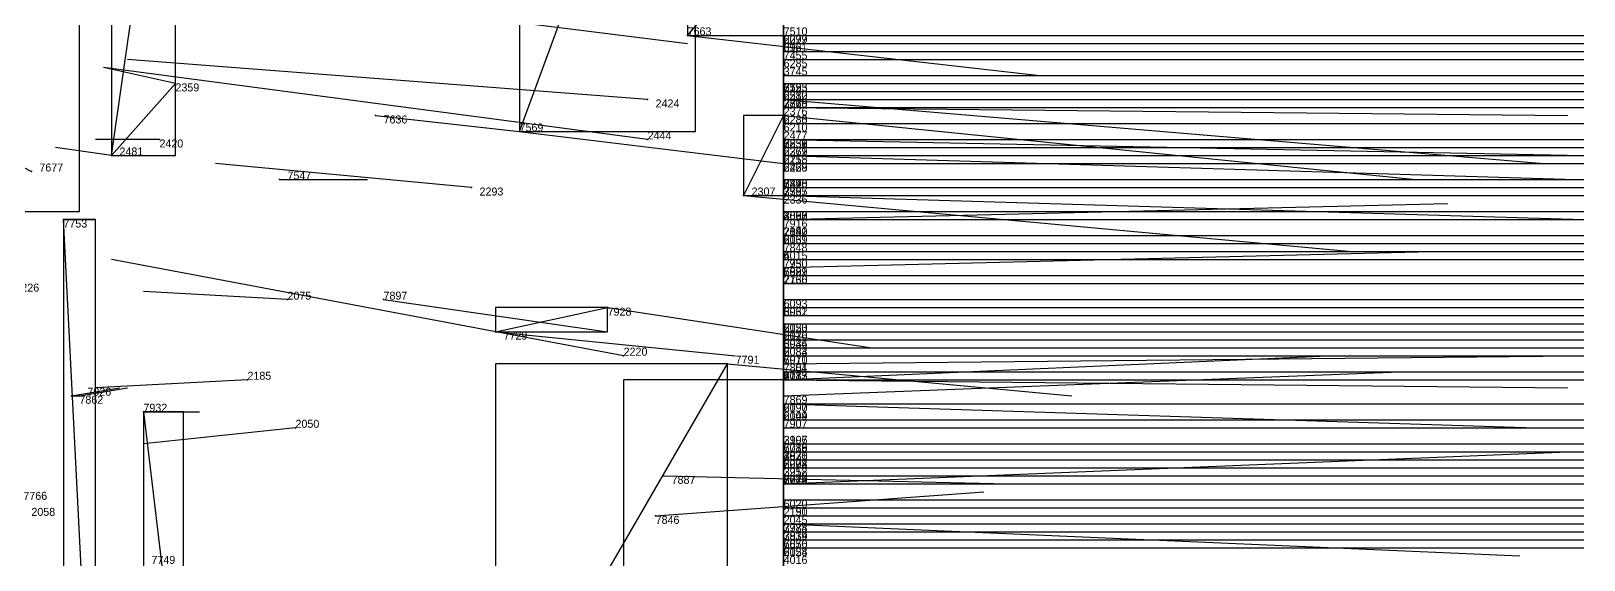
# Model space of a CAD drawing. Extents: x -0.07 to 1.1, y -0.07 to 1.1.
# Drawn here: x 0.906 to 1.1, y 0.7145 to 0.7805 of the extents above; entities that cross this region are included whole.
import ezdxf

# ---------------------------------------------------------------- set-up
doc = ezdxf.new("R2010")
doc.units = 0
for name, color, linetype in [('Clients', 3, 'CONTINUOUS'), ('Facilities', 3, 'CONTINUOUS'), ('Facilities_lines', 3, 'CONTINUOUS'), ('Min_max_boxes', 1, 'CONTINUOUS'), ('Normals', 1, 'CONTINUOUS'), ('Source_points', 5, 'CONTINUOUS'), ('Text', 3, 'CONTINUOUS')]:
    doc.layers.add(name, color=color, linetype=linetype)

msp = doc.modelspace()

# ---------------------------------------------------------------- linework, layer by layer
at = {"layer": 'Clients', "color": 5}
for p in [(1, 0.78, 0.521), (1, 0.779, 0.163), (1, 0.779, 0.55), (1, 0.778, 0.488), (1, 0.778, 0.788), (1, 0.777, 0.673), (1, 0.775, 0.341), (0.924, 0.774), (1, 0.774, 0.569), (1, 0.773, 0.346), (1, 0.773, 0.788), (1, 0.772, 0.126), (1, 0.772, 0.598), (1, 0.772, 0.486), (1, 0.771, 0.135), (1, 0.769, 0.715), (1, 0.769, 0.534), (1, 0.767, 0.212), (1, 0.767, 0.28), (1, 0.767, 0.665), (1, 0.766, 0.126), (1, 0.766, 0.622), (1, 0.765, 0.119), (1, 0.765, 0.713), (1, 0.765, 0.528), (0.906, 0.763, 1), (1, 0.764, 0.214), (1, 0.764, 0.558), (1, 0.762, 0.26), (1, 0.762, 0.79), (1, 0.761, 0.122), (1, 0.761, 0.305), (1, 0.761, 0.699), (0.995, 0.76), (1, 0.76, 0.875), (0.91, 0.757, 1), (1, 0.758, 0.363), (1, 0.757, 0.127), (1, 0.757, 0.198), (1, 0.757, 0.179), (1, 0.757, 0.341), (1, 0.755, 0.175), (1, 0.755, 0.202), (1, 0.755, 0.868), (1, 0.754, 0.682), (1, 0.753, 0.729), (1, 0.753, 0.763), (1, 0.752, 0.418), (1, 0.752, 0.801), (1, 0.75, 0.669), (1, 0.75, 0.665), (1, 0.75, 0.821), (1, 0.749, 0.223), (1, 0.749, 0.867), (0.978, 0.746, 1), (1, 0.747, 0.685), (1, 0.746, 0.359), (1, 0.745, 0.649), (1, 0.744, 0.131), (1, 0.744, 0.517), (1, 0.743, 0.078), (1, 0.743, 0.191), (1, 0.743, 0.617), (1, 0.742, 0.336), (1, 0.742, 0.677), (1, 0.741, 0.104), (1, 0.741, 0.565), (1, 0.74, 0.505), (1, 0.74, 0.773), (0.993, 0.739, 1), (1, 0.738, 0.401), (1, 0.738, 0.812), (1, 0.737, 0.63), (1, 0.737, 0.978), (0.912, 0.735, 1), (1, 0.734, 0.592), (1, 0.732, 0.075), (1, 0.732, 0.558), (1, 0.731, 0.875), (1, 0.729, 0.201), (1, 0.729, 0.688), (1, 0.729, 0.473), (1, 0.728, 0.875), (1, 0.728, 0.755), (1, 0.727, 0.491), (1, 0.727, 0.5), (1, 0.727, 0.82), (1, 0.726, 0.102), (1, 0.726, 0.108), (1, 0.726, 0.082), (1, 0.726, 0.42), (1, 0.726, 0.683), (1, 0.725, 0.192), (1, 0.725, 0.382), (1, 0.725, 0.555), (1, 0.724, 0.253), (1, 0.722, 0.529), (1, 0.721, 0.219), (1, 0.72, 0.12), (1, 0.719, 0.374), (1, 0.719, 0.871), (1, 0.718, 0.846), (1, 0.717, 0.288), (1, 0.717, 0.579), (1, 0.717, 0.761), (1, 0.716, 0.097), (1, 0.716, 0.516)]:
    msp.add_point(p, dxfattribs=at)
at = {"layer": 'Facilities', "color": 3}
for p in [(0.988, 0.78, 1), (0.983, 0.772), (1, 0.772, 0.035), (1, 0.771, 0.939), (0.949, 0.77, 1), (1, 0.77, 0.012), (0.922, 0.767), (0.967, 0.768, 1), (0.983, 0.767), (1, 0.767, 0.914), (0.916, 0.765), (1, 0.765, 0.051), (1, 0.764, 0.072), (0.937, 0.762, 1), (0.961, 0.761), (1, 0.76, 0.058), (1, 0.757, 0.979), (1, 0.755, 0.082), (1, 0.751, 0.973), (0.938, 0.747), (0.95, 0.747, 1), (0.964, 0.743, 1), (0.98, 0.74), (1, 0.739, 0.936), (0.933, 0.737), (1, 0.737, 0.048), (0.911, 0.735, 1), (1, 0.735, 0.976), (1, 0.734, 0.032), (0.92, 0.733, 1), (0.939, 0.731), (0.985, 0.725, 1), (1, 0.724, 0.94), (0.984, 0.72, 1), (1, 0.719, 0.035)]:
    msp.add_point(p, dxfattribs=at)
at = {"layer": 'Facilities_lines', "color": 3}
for p, q in [((1, 0.872, 0.393), (1, 0.758, 0.363)), ((1, 0.872, 0.393), (1, 0.752, 0.418)), ((1, 0.871, 0.673), (1, 0.75, 0.669)), ((1, 0.871, 0.673), (1, 0.75, 0.665)), ((1, 0.871, 0.673), (1, 0.742, 0.677)), ((1, 0.871, 0.673), (1, 0.745, 0.649)), ((1, 0.871, 0.673), (1, 0.726, 0.683)), ((1, 0.871, 0.673), (1, 0.729, 0.688)), ((1, 0.871, 0.673), (1, 0.747, 0.685)), ((1, 0.871, 0.673), (1, 0.754, 0.682)), ((1, 0.871, 0.673), (1, 0.765, 0.713)), ((1, 0.871, 0.673), (1, 0.769, 0.715)), ((1, 0.871, 0.673), (1, 0.767, 0.665)), ((1, 0.871, 0.673), (1, 0.761, 0.699)), ((1, 0.871, 0.673), (1, 0.777, 0.673)), ((1, 0.86, 0.535), (1, 0.716, 0.516)), ((1, 0.86, 0.535), (1, 0.727, 0.491)), ((1, 0.86, 0.535), (1, 0.729, 0.473)), ((1, 0.86, 0.535), (1, 0.727, 0.5)), ((1, 0.86, 0.535), (1, 0.772, 0.486)), ((1, 0.86, 0.535), (1, 0.778, 0.488)), ((1, 0.86, 0.535), (1, 0.732, 0.558)), ((1, 0.86, 0.535), (1, 0.722, 0.529)), ((1, 0.86, 0.535), (1, 0.744, 0.517)), ((1, 0.86, 0.535), (1, 0.74, 0.505)), ((1, 0.86, 0.535), (1, 0.725, 0.555)), ((1, 0.86, 0.535), (1, 0.741, 0.565)), ((1, 0.86, 0.535), (1, 0.78, 0.521)), ((1, 0.86, 0.535), (1, 0.774, 0.569)), ((1, 0.86, 0.535), (1, 0.779, 0.55)), ((1, 0.86, 0.535), (1, 0.769, 0.534)), ((1, 0.86, 0.535), (1, 0.764, 0.558)), ((1, 0.86, 0.535), (1, 0.765, 0.528)), ((1, 0.857, 0.303), (1, 0.775, 0.341)), ((1, 0.857, 0.303), (1, 0.773, 0.346)), ((1, 0.857, 0.303), (1, 0.761, 0.305)), ((1, 0.857, 0.303), (1, 0.767, 0.28)), ((1, 0.857, 0.303), (1, 0.762, 0.26)), ((1, 0.857, 0.303), (1, 0.717, 0.288)), ((1, 0.857, 0.303), (1, 0.742, 0.336)), ((1, 0.857, 0.303), (1, 0.757, 0.341)), ((1, 0.855, 0.207), (1, 0.721, 0.219)), ((1, 0.855, 0.207), (1, 0.757, 0.198)), ((1, 0.855, 0.207), (1, 0.757, 0.179)), ((1, 0.855, 0.207), (1, 0.729, 0.201)), ((1, 0.855, 0.207), (1, 0.743, 0.191)), ((1, 0.855, 0.207), (1, 0.755, 0.202)), ((1, 0.855, 0.207), (1, 0.749, 0.223)), ((1, 0.855, 0.207), (1, 0.779, 0.163)), ((1, 0.855, 0.207), (1, 0.764, 0.214)), ((1, 0.855, 0.207), (1, 0.767, 0.212)), ((1, 0.855, 0.207), (1, 0.724, 0.253)), ((1, 0.853, 0.788), (1, 0.753, 0.729)), ((1, 0.853, 0.788), (1, 0.762, 0.79)), ((1, 0.853, 0.788), (1, 0.778, 0.788)), ((1, 0.853, 0.788), (1, 0.773, 0.788)), ((1, 0.853, 0.788), (1, 0.753, 0.763)), ((1, 0.853, 0.788), (1, 0.74, 0.773)), ((1, 0.853, 0.788), (1, 0.752, 0.801)), ((1, 0.755, 0.082), (1, 0.834, 0.098)), ((1, 0.755, 0.082), (1, 0.833, 0.085)), ((0.967, 0.768, 1), (0.989, 0.828, 1)), ((0.916, 0.765), (0.924, 0.821)), ((1, 0.755, 0.082), (1, 0.801, 0.109)), ((1, 0.755, 0.082), (1, 0.8, 0.115)), ((0.988, 0.78, 1), (1, 0.794, 0.99)), ((1, 0.755, 0.082), (1, 0.793, 0.114)), ((1, 0.755, 0.082), (1, 0.793, 0.133)), ((1, 0.755, 0.082), (1, 0.79, 0.111)), ((0.858, 0.788, 1), (0.906, 0.763, 1)), ((1, 0.755, 0.082), (1, 0.786, 0.076)), ((1, 0.755, 0.082), (1, 0.782, 0.128)), ((0.916, 0.765), (0.924, 0.774)), ((1, 0.755, 0.082), (1, 0.772, 0.126)), ((1, 0.638, 0.602), (1, 0.772, 0.598)), ((1, 0.755, 0.082), (1, 0.771, 0.135)), ((1, 0.77, 0.012), (0.995, 0.76)), ((1, 0.755, 0.082), (1, 0.766, 0.126)), ((1, 0.638, 0.602), (1, 0.766, 0.622)), ((1, 0.755, 0.082), (1, 0.765, 0.119)), ((1, 0.755, 0.082), (1, 0.761, 0.122)), ((1, 0.76, 0.058), (1, 0.685, 0.063)), ((1, 0.714, 0.878), (1, 0.76, 0.875)), ((0.914, 0.678, 1), (0.91, 0.757, 1)), ((1, 0.755, 0.082), (1, 0.757, 0.127)), ((1, 0.757, 0.979), (1, 0.676, 0.985)), ((1, 0.755, 0.082), (1, 0.726, 0.108)), ((1, 0.755, 0.082), (1, 0.755, 0.175)), ((1, 0.755, 0.082), (1, 0.741, 0.104)), ((1, 0.755, 0.082), (1, 0.743, 0.078)), ((1, 0.755, 0.082), (1, 0.744, 0.131)), ((1, 0.755, 0.082), (1, 0.732, 0.075)), ((1, 0.755, 0.082), (1, 0.726, 0.082)), ((1, 0.714, 0.878), (1, 0.755, 0.868)), ((1, 0.714, 0.878), (1, 0.75, 0.821)), ((1, 0.714, 0.878), (1, 0.749, 0.867)), ((0.964, 0.743, 1), (0.978, 0.746, 1)), ((1, 0.618, 0.406), (1, 0.746, 0.359)), ((1, 0.638, 0.602), (1, 0.743, 0.617)), ((0.964, 0.689, 1), (0.993, 0.739, 1)), ((1, 0.618, 0.406), (1, 0.738, 0.401)), ((1, 0.714, 0.878), (1, 0.738, 0.812)), ((1, 0.638, 0.602), (1, 0.737, 0.63)), ((1, 0.599, 0.965), (1, 0.737, 0.978)), ((0.911, 0.735, 1), (0.912, 0.735, 1)), ((1, 0.638, 0.602), (1, 0.734, 0.592)), ((0.92, 0.733, 1), (0.925, 0.691, 1)), ((1, 0.714, 0.878), (1, 0.731, 0.875)), ((1, 0.714, 0.878), (1, 0.728, 0.875)), ((1, 0.714, 0.878), (1, 0.728, 0.755)), ((1, 0.714, 0.878), (1, 0.727, 0.82)), ((1, 0.687, 0.098), (1, 0.726, 0.102)), ((1, 0.618, 0.406), (1, 0.726, 0.42)), ((1, 0.687, 0.098), (1, 0.725, 0.192)), ((1, 0.618, 0.406), (1, 0.725, 0.382)), ((1, 0.687, 0.098), (1, 0.72, 0.12)), ((1, 0.618, 0.406), (1, 0.719, 0.374)), ((1, 0.714, 0.878), (1, 0.719, 0.871)), ((1, 0.714, 0.878), (1, 0.718, 0.846)), ((1, 0.638, 0.602), (1, 0.717, 0.579)), ((1, 0.714, 0.878), (1, 0.717, 0.761)), ((1, 0.687, 0.098), (1, 0.716, 0.097))]:
    msp.add_line(p, q, dxfattribs=at)
at = {"layer": 'Min_max_boxes', "color": 1}
for p, q in [((1, 0.716, 0.473), (1, 0.91, 0.473)), ((1, 0.91, 0.473), (1, 0.716, 0.473)), ((1, 0.716, 0.639), (1, 0.91, 0.639)), ((1, 0.91, 0.639), (1, 0.716, 0.639)), ((1, 0.752, 0.351), (1, 0.905, 0.351)), ((1, 0.905, 0.351), (1, 0.752, 0.351)), ((1, 0.752, 0.43), (1, 0.905, 0.43)), ((1, 0.905, 0.43), (1, 0.752, 0.43)), ((1, 0.74, 0.729), (1, 0.905, 0.729)), ((1, 0.905, 0.729), (1, 0.74, 0.729)), ((1, 0.74, 0.836), (1, 0.905, 0.836)), ((1, 0.905, 0.836), (1, 0.74, 0.836)), ((1, 0.726, 0.614), (1, 0.901, 0.614)), ((1, 0.901, 0.614), (1, 0.726, 0.614)), ((1, 0.726, 0.715), (1, 0.901, 0.715)), ((1, 0.901, 0.715), (1, 0.726, 0.715)), ((1, 0.717, 0.246), (1, 0.894, 0.246)), ((1, 0.894, 0.246), (1, 0.717, 0.246)), ((1, 0.717, 0.346), (1, 0.894, 0.346)), ((1, 0.894, 0.346), (1, 0.717, 0.346)), ((1, 0.721, 0.163), (1, 0.891, 0.163)), ((1, 0.891, 0.163), (1, 0.721, 0.163)), ((1, 0.721, 0.253), (1, 0.891, 0.253)), ((1, 0.891, 0.253), (1, 0.721, 0.253)), ((0.912, 0.758, 1), (0.912, 0.837, 1)), ((0.912, 0.758, 1), (0.912, 0.837, 1)), ((1, 0.726, 0.075), (1, 0.834, 0.075)), ((1, 0.834, 0.075), (1, 0.726, 0.075)), ((1, 0.726, 0.175), (1, 0.834, 0.175)), ((1, 0.834, 0.175), (1, 0.726, 0.175)), ((0.967, 0.828, 1), (0.967, 0.768, 1)), ((0.967, 0.828, 1), (0.967, 0.768, 1)), ((0.989, 0.768, 1), (0.989, 0.828, 1)), ((0.989, 0.768, 1), (0.989, 0.828, 1)), ((0.916, 0.821), (0.916, 0.765)), ((0.916, 0.821), (0.916, 0.765)), ((0.924, 0.765), (0.924, 0.821)), ((0.924, 0.765), (0.924, 0.821)), ((0.988, 0.794, 0.99), (0.988, 0.78, 0.99)), ((0.988, 0.794, 1), (0.988, 0.78, 1)), ((1, 0.78, 0.99), (1, 0.794, 0.99)), ((1, 0.78, 1), (1, 0.794, 1)), ((0.988, 0.78, 0.99), (1, 0.78, 0.99)), ((0.988, 0.78, 1), (1, 0.78, 1)), ((0.988, 0.78, 0.99), (0.988, 0.78, 1)), ((1, 0.78, 0.99), (1, 0.78, 1)), ((1, 0.51, 0.436), (1, 0.772, 0.436)), ((1, 0.772, 0.436), (1, 0.772, 0.436)), ((1, 0.772, 0.436), (1, 0.51, 0.436)), ((1, 0.51, 0.733), (1, 0.772, 0.733)), ((1, 0.772, 0.733), (1, 0.772, 0.733)), ((1, 0.772, 0.733), (1, 0.51, 0.733)), ((1, 0.772, 0.436), (1, 0.772, 0.733)), ((1, 0.772, 0.436), (1, 0.772, 0.733)), ((1, 0.77), (0.995, 0.77)), ((0.995, 0.77), (0.995, 0.76)), ((1, 0.77, 0.012), (0.995, 0.77, 0.012)), ((0.995, 0.77, 0.012), (0.995, 0.76, 0.012)), ((0.995, 0.77), (0.995, 0.77, 0.012)), ((1, 0.76), (1, 0.77)), ((1, 0.76, 0.012), (1, 0.77, 0.012)), ((1, 0.77), (1, 0.77, 0.012)), ((0.967, 0.768, 1), (0.989, 0.768, 1)), ((0.967, 0.768, 1), (0.989, 0.768, 1)), ((0.967, 0.768, 1), (0.967, 0.768, 1)), ((0.989, 0.768, 1), (0.989, 0.768, 1)), ((0.916, 0.765), (0.924, 0.765)), ((0.916, 0.765), (0.924, 0.765)), ((0.916, 0.765), (0.916, 0.765)), ((0.924, 0.765), (0.924, 0.765)), ((0.995, 0.76), (1, 0.76)), ((0.995, 0.76, 0.012), (1, 0.76, 0.012)), ((0.995, 0.76), (0.995, 0.76, 0.012)), ((1, 0.76), (1, 0.76, 0.012)), ((1, 0.685, 0.058), (1, 0.76, 0.058)), ((1, 0.76, 0.058), (1, 0.76, 0.058)), ((1, 0.76, 0.058), (1, 0.685, 0.058)), ((1, 0.685, 0.063), (1, 0.76, 0.063)), ((1, 0.76, 0.063), (1, 0.76, 0.063)), ((1, 0.76, 0.063), (1, 0.685, 0.063)), ((1, 0.76, 0.058), (1, 0.76, 0.063)), ((1, 0.76, 0.058), (1, 0.76, 0.063)), ((1, 0.667, 0.721), (1, 0.76, 0.721)), ((1, 0.76, 0.721), (1, 0.76, 0.721)), ((1, 0.76, 0.721), (1, 0.667, 0.721)), ((1, 0.667, 0.905), (1, 0.76, 0.905)), ((1, 0.76, 0.905), (1, 0.76, 0.905)), ((1, 0.76, 0.905), (1, 0.667, 0.905)), ((1, 0.76, 0.721), (1, 0.76, 0.905)), ((1, 0.76, 0.721), (1, 0.76, 0.905)), ((0.751, 0.758, 1), (0.912, 0.758, 1)), ((0.751, 0.758, 1), (0.912, 0.758, 1)), ((0.914, 0.757, 1), (0.91, 0.757, 1)), ((0.91, 0.757, 1), (0.91, 0.678, 1)), ((0.914, 0.757, 1), (0.91, 0.757, 1)), ((0.91, 0.757, 1), (0.91, 0.678, 1)), ((0.91, 0.757, 1), (0.91, 0.757, 1)), ((0.912, 0.758, 1), (0.912, 0.758, 1)), ((0.914, 0.678, 1), (0.914, 0.757, 1)), ((0.914, 0.678, 1), (0.914, 0.757, 1)), ((0.914, 0.757, 1), (0.914, 0.757, 1)), ((1, 0.676, 0.979), (1, 0.757, 0.979)), ((1, 0.757, 0.979), (1, 0.757, 0.979)), ((1, 0.757, 0.979), (1, 0.676, 0.979)), ((1, 0.676, 0.985), (1, 0.757, 0.985)), ((1, 0.757, 0.985), (1, 0.757, 0.985)), ((1, 0.757, 0.985), (1, 0.676, 0.985)), ((1, 0.757, 0.979), (1, 0.757, 0.985)), ((1, 0.757, 0.979), (1, 0.757, 0.985)), ((1, 0.752, 0.351), (1, 0.752, 0.351)), ((1, 0.752, 0.43), (1, 0.752, 0.43)), ((1, 0.752, 0.351), (1, 0.752, 0.43)), ((1, 0.752, 0.351), (1, 0.752, 0.43)), ((0.978, 0.746, 1), (0.964, 0.746, 1)), ((0.964, 0.746, 1), (0.964, 0.743, 1)), ((0.978, 0.746, 1), (0.964, 0.746, 1)), ((0.964, 0.746, 1), (0.964, 0.743, 1)), ((0.964, 0.746, 1), (0.964, 0.746, 1)), ((0.978, 0.743, 1), (0.978, 0.746, 1)), ((0.978, 0.743, 1), (0.978, 0.746, 1)), ((0.978, 0.746, 1), (0.978, 0.746, 1)), ((1, 0.531, 0.261), (1, 0.746, 0.261)), ((1, 0.746, 0.261), (1, 0.746, 0.261)), ((1, 0.746, 0.261), (1, 0.531, 0.261)), ((1, 0.531, 0.459), (1, 0.746, 0.459)), ((1, 0.746, 0.459), (1, 0.746, 0.459)), ((1, 0.746, 0.459), (1, 0.531, 0.459)), ((1, 0.746, 0.261), (1, 0.746, 0.459)), ((1, 0.746, 0.261), (1, 0.746, 0.459)), ((0.964, 0.743, 1), (0.978, 0.743, 1)), ((0.964, 0.743, 1), (0.978, 0.743, 1)), ((0.964, 0.743, 1), (0.964, 0.743, 1)), ((0.978, 0.743, 1), (0.978, 0.743, 1)), ((1, 0.74, 0.729), (1, 0.74, 0.729)), ((1, 0.74, 0.836), (1, 0.74, 0.836)), ((1, 0.74, 0.729), (1, 0.74, 0.836)), ((1, 0.74, 0.729), (1, 0.74, 0.836)), ((0.993, 0.739, 1), (0.964, 0.739, 1)), ((0.964, 0.739, 1), (0.964, 0.689, 1)), ((0.993, 0.739, 1), (0.964, 0.739, 1)), ((0.964, 0.739, 1), (0.964, 0.689, 1)), ((0.964, 0.739, 1), (0.964, 0.739, 1)), ((0.993, 0.689, 1), (0.993, 0.739, 1)), ((0.993, 0.689, 1), (0.993, 0.739, 1)), ((0.993, 0.739, 1), (0.993, 0.739, 1)), ((1, 0.737, 0.965), (0.98, 0.737, 0.965)), ((0.98, 0.737, 0.965), (0.98, 0.599, 0.965)), ((1, 0.737, 1), (0.98, 0.737, 1)), ((0.98, 0.737, 1), (0.98, 0.599, 1)), ((0.98, 0.737, 0.965), (0.98, 0.737, 1)), ((1, 0.599, 0.965), (1, 0.737, 0.965)), ((1, 0.599, 1), (1, 0.737, 1)), ((1, 0.737, 0.965), (1, 0.737, 1)), ((0.911, 0.735, 1), (0.912, 0.735, 1)), ((0.912, 0.735, 1), (0.911, 0.735, 1)), ((0.911, 0.735, 1), (0.911, 0.735, 1)), ((0.911, 0.735, 1), (0.912, 0.735, 1)), ((0.912, 0.735, 1), (0.911, 0.735, 1)), ((0.911, 0.735, 1), (0.911, 0.735, 1)), ((0.911, 0.735, 1), (0.911, 0.735, 1)), ((0.911, 0.735, 1), (0.911, 0.735, 1)), ((0.912, 0.735, 1), (0.912, 0.735, 1)), ((0.912, 0.735, 1), (0.912, 0.735, 1)), ((0.912, 0.735, 1), (0.912, 0.735, 1)), ((0.912, 0.735, 1), (0.912, 0.735, 1)), ((0.925, 0.733, 1), (0.92, 0.733, 1)), ((0.92, 0.733, 1), (0.92, 0.691, 1)), ((0.925, 0.733, 1), (0.92, 0.733, 1)), ((0.92, 0.733, 1), (0.92, 0.691, 1)), ((0.92, 0.733, 1), (0.92, 0.733, 1)), ((0.925, 0.691, 1), (0.925, 0.733, 1)), ((0.925, 0.691, 1), (0.925, 0.733, 1)), ((0.925, 0.733, 1), (0.925, 0.733, 1)), ((1, 0.627, 0.076), (1, 0.726, 0.076)), ((1, 0.726, 0.076), (1, 0.726, 0.076)), ((1, 0.726, 0.076), (1, 0.627, 0.076)), ((1, 0.627, 0.271), (1, 0.726, 0.271)), ((1, 0.726, 0.271), (1, 0.726, 0.271)), ((1, 0.726, 0.271), (1, 0.627, 0.271)), ((1, 0.726, 0.076), (1, 0.726, 0.271)), ((1, 0.726, 0.076), (1, 0.726, 0.271)), ((1, 0.726, 0.075), (1, 0.726, 0.075)), ((1, 0.726, 0.175), (1, 0.726, 0.175)), ((1, 0.726, 0.075), (1, 0.726, 0.175)), ((1, 0.726, 0.075), (1, 0.726, 0.175)), ((1, 0.726, 0.614), (1, 0.726, 0.614)), ((1, 0.726, 0.715), (1, 0.726, 0.715)), ((1, 0.726, 0.614), (1, 0.726, 0.715)), ((1, 0.726, 0.614), (1, 0.726, 0.715)), ((1, 0.721, 0.163), (1, 0.721, 0.163)), ((1, 0.721, 0.253), (1, 0.721, 0.253)), ((1, 0.721, 0.163), (1, 0.721, 0.253)), ((1, 0.721, 0.163), (1, 0.721, 0.253)), ((1, 0.717, 0.246), (1, 0.717, 0.246)), ((1, 0.717, 0.346), (1, 0.717, 0.346)), ((1, 0.717, 0.246), (1, 0.717, 0.346)), ((1, 0.717, 0.246), (1, 0.717, 0.346)), ((1, 0.716, 0.473), (1, 0.716, 0.473)), ((1, 0.716, 0.639), (1, 0.716, 0.639)), ((1, 0.716, 0.473), (1, 0.716, 0.639)), ((1, 0.716, 0.473), (1, 0.716, 0.639))]:
    msp.add_line(p, q, dxfattribs=at)
at = {"layer": 'Normals', "color": 1}
for p, q in [((0.964, 0.782, 1), (0.988, 0.779, 1.097)), ((0.988, 0.78, 1), (1.032, 0.775, 1.09)), ((1, 0.78, 0.521), (1.1, 0.78, 0.521)), ((1, 0.779, 0.163), (1.1, 0.779, 0.163)), ((1, 0.779, 0.55), (1.1, 0.779, 0.55)), ((0.983, 0.772), (0.918, 0.777, 0.076)), ((1, 0.778, 0.488), (1.1, 0.778, 0.488)), ((1, 0.778, 0.788), (1.1, 0.778, 0.788)), ((1, 0.777, 0.673), (1.1, 0.777, 0.673)), ((0.924, 0.774), (0.915, 0.776, 0.1)), ((0.983, 0.767), (0.915, 0.776, 0.073)), ((1, 0.775, 0.341), (1.1, 0.775, 0.341)), ((1, 0.774, 0.569), (1.1, 0.774, 0.569)), ((1, 0.773, 0.346), (1.1, 0.773, 0.346)), ((1, 0.773, 0.788), (1.1, 0.773, 0.788)), ((1, 0.772, 0.035), (1.095, 0.764, 0.004)), ((1, 0.772, 0.126), (1.1, 0.772, 0.126)), ((1, 0.772, 0.486), (1.1, 0.772, 0.486)), ((1, 0.772, 0.598), (1.1, 0.772, 0.598)), ((1, 0.771, 0.135), (1.1, 0.771, 0.135)), ((1, 0.771, 0.939), (1.098, 0.77, 0.96)), ((0.949, 0.77, 1), (0.967, 0.768, 1.098)), ((1, 0.77, 0.012), (1.079, 0.762, -0.049)), ((1, 0.769, 0.534), (1.1, 0.769, 0.534)), ((1, 0.769, 0.715), (1.1, 0.769, 0.715)), ((0.922, 0.767), (0.914, 0.767, 0.1)), ((0.967, 0.768, 1), (1, 0.764, 1.094)), ((1, 0.767, 0.212), (1.1, 0.767, 0.212)), ((1, 0.767, 0.28), (1.1, 0.767, 0.28)), ((1, 0.767, 0.665), (1.1, 0.767, 0.665)), ((1, 0.767, 0.914), (1.1, 0.765, 0.922)), ((0.916, 0.765), (0.909, 0.766, 0.1)), ((1, 0.766, 0.126), (1.1, 0.766, 0.126)), ((1, 0.766, 0.622), (1.1, 0.766, 0.622)), ((1, 0.765, 0.119), (1.1, 0.765, 0.119)), ((1, 0.765, 0.051), (1.099, 0.762, 0.04)), ((1, 0.765, 0.713), (1.1, 0.765, 0.713)), ((1, 0.765, 0.528), (1.1, 0.765, 0.528)), ((0.906, 0.763, 1), (0.906, 0.763, 1.1)), ((0.961, 0.761), (0.929, 0.764, 0.095)), ((1, 0.764, 0.072), (1.1, 0.764, 0.067)), ((1, 0.764, 0.214), (1.1, 0.764, 0.214)), ((1, 0.764, 0.558), (1.1, 0.764, 0.558)), ((0.937, 0.762, 1), (0.948, 0.762, 1.099)), ((1, 0.762, 0.26), (1.1, 0.762, 0.26)), ((1, 0.762, 0.79), (1.1, 0.762, 0.79)), ((1, 0.761, 0.122), (1.1, 0.761, 0.122)), ((1, 0.761, 0.305), (1.1, 0.761, 0.305)), ((1, 0.761, 0.699), (1.1, 0.761, 0.699)), ((0.995, 0.76), (1.071, 0.753, -0.065)), ((1, 0.76, 0.058), (1.1, 0.757, 0.049)), ((1, 0.76, 0.875), (1.1, 0.76, 0.875)), ((1, 0.757, 0.979), (1.083, 0.759, 1.035)), ((0.91, 0.757, 1), (0.914, 0.757, 1.1)), ((1, 0.758, 0.363), (1.1, 0.758, 0.363)), ((1, 0.757, 0.127), (1.1, 0.757, 0.127)), ((1, 0.757, 0.198), (1.1, 0.757, 0.198)), ((1, 0.757, 0.179), (1.1, 0.757, 0.179)), ((1, 0.757, 0.341), (1.1, 0.757, 0.341)), ((1, 0.755, 0.175), (1.1, 0.755, 0.175)), ((1, 0.755, 0.202), (1.1, 0.755, 0.202)), ((1, 0.755, 0.082), (1.1, 0.755, 0.082)), ((1, 0.755, 0.868), (1.1, 0.755, 0.868)), ((1, 0.754, 0.682), (1.1, 0.754, 0.682)), ((1, 0.753, 0.729), (1.1, 0.753, 0.729)), ((1, 0.751, 0.973), (1.081, 0.753, 1.032)), ((1, 0.753, 0.763), (1.1, 0.753, 0.763)), ((0.98, 0.74), (0.916, 0.752, 0.076)), ((1, 0.752, 0.418), (1.1, 0.752, 0.418)), ((1, 0.752, 0.801), (1.1, 0.752, 0.801)), ((1, 0.75, 0.669), (1.1, 0.75, 0.669)), ((1, 0.75, 0.665), (1.1, 0.75, 0.665)), ((1, 0.75, 0.821), (1.1, 0.75, 0.821)), ((0.938, 0.747), (0.92, 0.748, 0.098)), ((1, 0.749, 0.223), (1.1, 0.749, 0.223)), ((1, 0.749, 0.867), (1.1, 0.749, 0.867)), ((0.95, 0.747, 1), (0.978, 0.743, 1.096)), ((0.978, 0.746, 1), (1.011, 0.741, 1.094)), ((1, 0.747, 0.685), (1.1, 0.747, 0.685)), ((1, 0.746, 0.359), (1.1, 0.746, 0.359)), ((1, 0.745, 0.649), (1.1, 0.745, 0.649)), ((1, 0.744, 0.131), (1.1, 0.744, 0.131)), ((1, 0.744, 0.517), (1.1, 0.744, 0.517)), ((0.964, 0.743, 1), (0.994, 0.74, 1.095)), ((1, 0.743, 0.078), (1.1, 0.743, 0.078)), ((1, 0.743, 0.191), (1.1, 0.743, 0.191)), ((1, 0.743, 0.617), (1.1, 0.743, 0.617)), ((1, 0.742, 0.336), (1.1, 0.742, 0.336)), ((1, 0.742, 0.677), (1.1, 0.742, 0.677)), ((1, 0.741, 0.104), (1.1, 0.741, 0.104)), ((1, 0.741, 0.565), (1.1, 0.741, 0.565)), ((1, 0.74, 0.505), (1.1, 0.74, 0.505)), ((1, 0.737, 0.978), (1.068, 0.74, 1.051)), ((1, 0.739, 0.936), (1.099, 0.74, 0.951)), ((1, 0.74, 0.773), (1.1, 0.74, 0.773)), ((0.993, 0.739, 1), (1.036, 0.735, 1.09)), ((1, 0.738, 0.401), (1.1, 0.738, 0.401)), ((1, 0.738, 0.812), (1.1, 0.738, 0.812)), ((1, 0.735, 0.976), (1.077, 0.738, 1.039)), ((0.911, 0.735, 1), (0.917, 0.736, 1.1)), ((0.912, 0.735, 1), (0.918, 0.736, 1.1)), ((0.933, 0.737), (0.914, 0.736, 0.098)), ((1, 0.737, 0.048), (1.098, 0.736, 0.028)), ((1, 0.737, 0.63), (1.1, 0.737, 0.63)), ((1, 0.734, 0.032), (1.094, 0.731, -0.002)), ((1, 0.734, 0.592), (1.1, 0.734, 0.592)), ((0.92, 0.733, 1), (0.927, 0.733, 1.1)), ((1, 0.732, 0.075), (1.1, 0.732, 0.075)), ((1, 0.732, 0.558), (1.1, 0.732, 0.558)), ((0.939, 0.731), (0.92, 0.729, 0.098)), ((1, 0.731, 0.875), (1.1, 0.731, 0.875)), ((1, 0.729, 0.201), (1.1, 0.729, 0.201)), ((1, 0.729, 0.473), (1.1, 0.729, 0.473)), ((1, 0.729, 0.688), (1.1, 0.729, 0.688)), ((1, 0.728, 0.755), (1.1, 0.728, 0.755)), ((1, 0.728, 0.875), (1.1, 0.728, 0.875)), ((1, 0.724, 0.94), (1.098, 0.728, 0.957)), ((1, 0.727, 0.491), (1.1, 0.727, 0.491)), ((1, 0.727, 0.5), (1.1, 0.727, 0.5)), ((1, 0.727, 0.82), (1.1, 0.727, 0.82)), ((1, 0.726, 0.108), (1.1, 0.726, 0.108)), ((1, 0.726, 0.082), (1.1, 0.726, 0.082)), ((1, 0.726, 0.102), (1.1, 0.726, 0.102)), ((1, 0.726, 0.42), (1.1, 0.726, 0.42)), ((1, 0.726, 0.683), (1.1, 0.726, 0.683)), ((0.985, 0.725, 1), (1.028, 0.724, 1.09)), ((1, 0.725, 0.192), (1.1, 0.725, 0.192)), ((1, 0.725, 0.382), (1.1, 0.725, 0.382)), ((1, 0.725, 0.555), (1.1, 0.725, 0.555)), ((1, 0.724, 0.253), (1.1, 0.724, 0.253)), ((0.984, 0.72, 1), (1.025, 0.723, 1.091)), ((1, 0.722, 0.529), (1.1, 0.722, 0.529)), ((1, 0.721, 0.219), (1.1, 0.721, 0.219)), ((1, 0.72, 0.12), (1.1, 0.72, 0.12)), ((1, 0.719, 0.035), (1.092, 0.715, -0.003)), ((1, 0.719, 0.374), (1.1, 0.719, 0.374)), ((1, 0.719, 0.871), (1.1, 0.719, 0.871)), ((1, 0.718, 0.846), (1.1, 0.718, 0.846)), ((1, 0.717, 0.288), (1.1, 0.717, 0.288)), ((1, 0.717, 0.579), (1.1, 0.717, 0.579)), ((1, 0.717, 0.761), (1.1, 0.717, 0.761)), ((1, 0.716, 0.097), (1.1, 0.716, 0.097)), ((1, 0.716, 0.516), (1.1, 0.716, 0.516))]:
    msp.add_line(p, q, dxfattribs=at)
at = {"layer": 'Source_points', "color": 5}
for p in [(0.988, 0.78, 1), (1, 0.78, 0.521), (1, 0.779, 0.163), (1, 0.779, 0.55), (1, 0.778, 0.488), (1, 0.778, 0.788), (1, 0.777, 0.673), (1, 0.775, 0.341), (0.924, 0.774), (1, 0.774, 0.569), (1, 0.773, 0.346), (1, 0.773, 0.788), (0.983, 0.772), (1, 0.772, 0.035), (1, 0.772, 0.126), (1, 0.772, 0.486), (1, 0.772, 0.598), (1, 0.771, 0.135), (1, 0.771, 0.939), (0.949, 0.77, 1), (1, 0.77, 0.012), (1, 0.769, 0.534), (1, 0.769, 0.715), (0.922, 0.767), (0.967, 0.768, 1), (0.983, 0.767), (1, 0.767, 0.212), (1, 0.767, 0.28), (1, 0.767, 0.665), (1, 0.767, 0.914), (0.916, 0.765), (1, 0.766, 0.126), (1, 0.766, 0.622), (1, 0.765, 0.119), (1, 0.765, 0.051), (1, 0.765, 0.713), (1, 0.765, 0.528), (0.906, 0.763, 1), (1, 0.764, 0.072), (1, 0.764, 0.214), (1, 0.764, 0.558), (0.937, 0.762, 1), (0.961, 0.761), (1, 0.762, 0.26), (1, 0.762, 0.79), (1, 0.761, 0.122), (1, 0.761, 0.305), (1, 0.761, 0.699), (0.995, 0.76), (1, 0.76, 0.058), (1, 0.76, 0.875), (0.91, 0.757, 1), (1, 0.758, 0.363), (1, 0.757, 0.127), (1, 0.757, 0.198), (1, 0.757, 0.179), (1, 0.757, 0.341), (1, 0.757, 0.979), (1, 0.755, 0.175), (1, 0.755, 0.202), (1, 0.755, 0.082), (1, 0.755, 0.868), (1, 0.754, 0.682), (1, 0.753, 0.729), (1, 0.753, 0.763), (1, 0.752, 0.418), (1, 0.752, 0.801), (1, 0.751, 0.973), (1, 0.75, 0.669), (1, 0.75, 0.665), (1, 0.75, 0.821), (1, 0.749, 0.223), (1, 0.749, 0.867), (0.938, 0.747), (0.95, 0.747, 1), (0.978, 0.746, 1), (1, 0.747, 0.685), (1, 0.746, 0.359), (1, 0.745, 0.649), (1, 0.744, 0.131), (1, 0.744, 0.517), (0.964, 0.743, 1), (1, 0.743, 0.078), (1, 0.743, 0.191), (1, 0.743, 0.617), (1, 0.742, 0.336), (1, 0.742, 0.677), (0.98, 0.74), (1, 0.741, 0.104), (1, 0.741, 0.565), (1, 0.74, 0.505), (1, 0.74, 0.773), (0.993, 0.739, 1), (1, 0.739, 0.936), (1, 0.738, 0.401), (1, 0.738, 0.812), (0.933, 0.737), (1, 0.737, 0.048), (1, 0.737, 0.63), (1, 0.737, 0.978), (0.911, 0.735, 1), (0.912, 0.735, 1), (1, 0.735, 0.976), (1, 0.734, 0.032), (1, 0.734, 0.592), (0.92, 0.733, 1), (1, 0.732, 0.075), (1, 0.732, 0.558), (0.939, 0.731), (1, 0.731, 0.875), (1, 0.729, 0.201), (1, 0.729, 0.473), (1, 0.729, 0.688), (1, 0.728, 0.755), (1, 0.728, 0.875), (1, 0.727, 0.491), (1, 0.727, 0.5), (1, 0.727, 0.82), (1, 0.726, 0.108), (1, 0.726, 0.082), (1, 0.726, 0.102), (1, 0.726, 0.42), (1, 0.726, 0.683), (0.985, 0.725, 1), (1, 0.725, 0.192), (1, 0.725, 0.382), (1, 0.725, 0.555), (1, 0.724, 0.253), (1, 0.724, 0.94), (1, 0.722, 0.529), (0.984, 0.72, 1), (1, 0.721, 0.219), (1, 0.72, 0.12), (1, 0.719, 0.035), (1, 0.719, 0.374), (1, 0.719, 0.871), (1, 0.718, 0.846), (1, 0.717, 0.288), (1, 0.717, 0.579), (1, 0.717, 0.761), (1, 0.716, 0.097), (1, 0.716, 0.516)]:
    msp.add_point(p, dxfattribs=at)

# ---------------------------------------------------------------- texts
at = {"layer": 'Text', "color": 3}
for s, p in [('7663', (0.988, 0.78, 1)), ('7510', (1, 0.78, 0.76)), ('3921', (1, 0.778, 0.488)), ('2277', (1, 0.779, 0.163)), ('6099', (1, 0.779, 0.521)), ('6161', (1, 0.778, 0.55)), ('7455', (1, 0.777, 0.788)), ('6285', (1, 0.776, 0.673)), ('3745', (1, 0.775, 0.341)), ('2359', (0.924, 0.773)), ('3795', (1, 0.773, 0.346)), ('6155', (1, 0.773, 0.569)), ('7523', (1, 0.773, 0.788)), ('2510', (1, 0.772, 0.035)), ('6282', (1, 0.772, 0.598)), ('2424', (0.984, 0.771)), ('3860', (1, 0.771, 0.486)), ('2518', (1, 0.771, 0.126)), ('7723', (1, 0.771, 0.939)), ('2376', (1, 0.77, 0.135)), ('7636', (0.95, 0.769, 1)), ('7569', (0.967, 0.768, 1)), ('2280', (1, 0.769, 0.012)), ('6235', (1, 0.769, 0.715)), ('6210', (1, 0.768, 0.534)), ('2420', (0.922, 0.766)), ('2444', (0.983, 0.767)), ('3859', (1, 0.766, 0.28)), ('2477', (1, 0.767, 0.212)), ('2532', (1, 0.766, 0.126)), ('6251', (1, 0.766, 0.665)), ('6258', (1, 0.766, 0.622)), ('7550', (1, 0.766, 0.914)), ('2481', (0.917, 0.765)), ('2262', (1, 0.765, 0.119)), ('2379', (1, 0.765, 0.051)), ('6271', (1, 0.765, 0.528)), ('2258', (1, 0.764, 0.072)), ('6115', (1, 0.764, 0.713)), ('7677', (0.907, 0.763, 1)), ('7547', (0.938, 0.762, 1)), ('2429', (1, 0.763, 0.214)), ('6268', (1, 0.763, 0.558)), ('2293', (0.962, 0.76)), ('2307', (0.996, 0.76)), ('3898', (1, 0.761, 0.26)), ('3797', (1, 0.76, 0.305)), ('6275', (1, 0.761, 0.699)), ('7440', (1, 0.761, 0.79)), ('2355', (1, 0.76, 0.122)), ('7585', (1, 0.76, 0.875)), ('2336', (1, 0.759, 0.058)), ('7753', (0.91, 0.756, 1)), ('4000', (1, 0.757, 0.341)), ('3835', (1, 0.757, 0.363)), ('2067', (1, 0.757, 0.127)), ('2093', (1, 0.757, 0.198)), ('2096', (1, 0.757, 0.179)), ('7916', (1, 0.756, 0.979)), ('2040', (1, 0.755, 0.175)), ('2182', (1, 0.755, 0.082)), ('7891', (1, 0.755, 0.868)), ('2139', (1, 0.754, 0.202)), ('6061', (1, 0.754, 0.682)), ('4015', (1, 0.752, 0.418)), ('7848', (1, 0.753, 0.763)), ('6015', (1, 0.752, 0.729)), ('5999', (1, 0.75, 0.669)), ('7750', (1, 0.751, 0.973)), ('7930', (1, 0.751, 0.801)), ('6022', (1, 0.75, 0.665)), ('7881', (1, 0.75, 0.821)), ('2226', (0.904, 0.748)), ('2160', (1, 0.749, 0.223)), ('7735', (1, 0.749, 0.867)), ('2075', (0.938, 0.747)), ('7897', (0.95, 0.747, 1)), ('7928', (0.978, 0.745, 1)), ('3931', (1, 0.745, 0.359)), ('6093', (1, 0.746, 0.685)), ('6062', (1, 0.745, 0.649)), ('2123', (1, 0.743, 0.191)), ('2150', (1, 0.743, 0.131)), ('6053', (1, 0.743, 0.517)), ('7729', (0.965, 0.742, 1)), ('3946', (1, 0.741, 0.336)), ('2120', (1, 0.742, 0.078)), ('6016', (1, 0.742, 0.617)), ('6034', (1, 0.741, 0.677)), ('2220', (0.98, 0.74)), ('7791', (0.994, 0.739, 1)), ('2034', (1, 0.74, 0.104)), ('6083', (1, 0.74, 0.565)), ('6071', (1, 0.739, 0.505)), ('7910', (1, 0.739, 0.773)), ('2185', (0.933, 0.737)), ('4017', (1, 0.737, 0.401)), ('7801', (1, 0.738, 0.936)), ('7854', (1, 0.738, 0.812)), ('2177', (1, 0.737, 0.048)), ('6075', (1, 0.737, 0.63)), ('7783', (1, 0.737, 0.978)), ('7926', (0.913, 0.735, 1)), ('7862', (0.912, 0.734, 1)), ('7932', (0.92, 0.733, 1)), ('7869', (1, 0.734, 0.976)), ('2197', (1, 0.733, 0.032)), ('6090', (1, 0.733, 0.592)), ('2050', (0.939, 0.731)), ('2144', (1, 0.732, 0.075)), ('6009', (1, 0.732, 0.558)), ('7907', (1, 0.731, 0.875)), ('3996', (1, 0.729, 0.473)), ('2107', (1, 0.729, 0.201)), ('4021', (1, 0.727, 0.5)), ('3976', (1, 0.727, 0.491)), ('6019', (1, 0.728, 0.755)), ('6086', (1, 0.728, 0.688)), ('7738', (1, 0.728, 0.875)), ('7830', (1, 0.727, 0.82)), ('3993', (1, 0.726, 0.42)), ('3952', (1, 0.725, 0.382)), ('2028', (1, 0.726, 0.108)), ('2204', (1, 0.726, 0.082)), ('6072', (1, 0.726, 0.683)), ('2218', (1, 0.725, 0.102)), ('7887', (0.986, 0.724, 1)), ('3945', (1, 0.724, 0.253)), ('2222', (1, 0.724, 0.192)), ('6079', (1, 0.724, 0.555)), ('7744', (1, 0.724, 0.94)), ('7766', (0.905, 0.722, 1)), ('6020', (1, 0.721, 0.529)), ('2058', (0.906, 0.72)), ('7846', (0.984, 0.719, 1)), ('2151', (1, 0.72, 0.219)), ('2190', (1, 0.72, 0.12)), ('2045', (1, 0.719, 0.035)), ('3978', (1, 0.718, 0.374)), ('3934', (1, 0.717, 0.288)), ('7784', (1, 0.718, 0.871)), ('7819', (1, 0.717, 0.846)), ('6070', (1, 0.716, 0.579)), ('7856', (1, 0.716, 0.761)), ('2158', (1, 0.715, 0.097)), ('6024', (1, 0.715, 0.516)), ('7749', (0.921, 0.714, 1)), ('4016', (1, 0.714, 0.441))]:
    msp.add_text(s, height=0.001, dxfattribs=at).set_placement(p)

doc.saveas('drawing.dxf')
